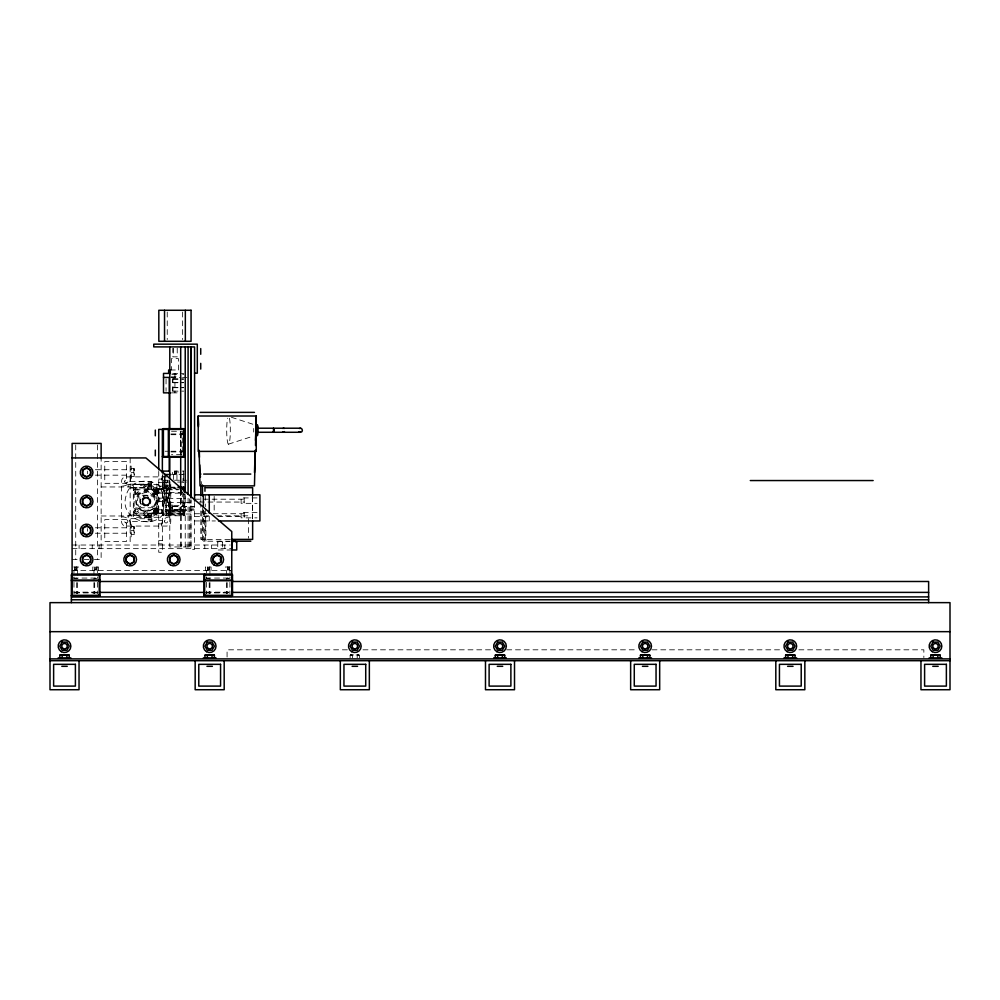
<?xml version="1.0" encoding="UTF-8"?>
<svg xmlns="http://www.w3.org/2000/svg" width="1000" height="1000" viewBox="0 0 1000 1000"><rect width="100%" height="100%" fill="white"/><g stroke="black" fill="none" stroke-linecap="round" stroke-linejoin="round"><path stroke-width="0.75" stroke-dasharray="5 3.75" d="M184.662 493.938L184.662 515.037L183.938 515.763L163.1 515.763L162.362 515.037L162.362 487.912L163.1 487.188L176.35 487.188M164.05 485.45L164.05 480.238M170.225 482.062L164.325 482.062L164.05 485.387L164.05 475.863M164.975 482.062L164.975 480.238M169.8 481.825L169.8 546.95L190.938 546.95L190.938 500.438M180.463 513.175L180.463 489.775M180.463 454.65L180.463 431.262M180.7 546.95L180.7 489.575M180.7 455.462L180.7 430.65M181.225 546.95L181.225 489.575M181.225 455.462L181.225 430.65M182.288 514.338L182.288 491.337M183.438 493.212L183.625 515.763L183.938 493.938M185.225 546.95L185.225 494.225M188.088 546.95L188.088 495.775M189.488 546.95L189.488 498.875M156.925 511.637L156.925 492.65M133.837 468.363L133.837 476.525M133.837 526.425L133.837 534.587M147.65 488.225L147.713 487.788A1.713 1.713 0 0 0 145.137 486.3A1.713 1.713 0 0 0 145.137 489.275A1.713 1.713 0 0 0 147.713 487.788M163.4 487.188L163.4 515.763M168.35 515.763L168.35 487.188M169.075 515.763L169.075 487.188M152.45 506.1L150.812 507.762L141.537 507.762L139.875 506.125L139.875 496.85L141.438 495.238L150.787 495.188L152.45 496.825M133.425 490.613L134.275 489.5A16.575 16.575 0 0 1 157.713 489.5L158.575 490.613L158.575 511.825L157.713 512.938A16.575 16.575 0 0 1 134.275 512.938L133.425 511.825M150.638 521.475L151.888 520.225M183.012 492.475L166.375 492.475L166.812 488.612M165.637 515.763L166.375 515.037L166.375 487.912L165.637 487.188M352.212 654.85L350.125 655.212L350.125 657.887M350.812 654.85L350.125 655.212M156.35 493.2L157.15 492.163L156.713 490.513M135.287 509.5L135.65 509.225A1.713 1.713 0 0 1 138.212 510.712A1.713 1.713 0 0 1 135.65 512.2A1.713 1.713 0 0 1 135.65 509.225M231.975 549.987L217.75 549.987L217.75 541.95L219.137 541.213M217.75 541.95L220.113 541.213L222.488 541.95L229.638 541.413M228.512 444.15L253.15 436.163M351.9 654.95L350.712 654.95L353.65 654.95M218.925 541.413L220.113 541.213M170.312 369.988L178.962 369.988M172.638 373.425L183.837 373.425M171.838 374.562L179.387 374.562M182.638 374.562L183.837 374.562M171.05 376.85L178.962 376.85M170.7 377.425L181.038 377.425M182.512 377.425L186.938 377.425M172.938 378.975L183.463 378.975M172.938 379.137L183.713 379.137M172.938 382.562L183.713 382.562M172.938 382.725L183.463 382.725M172.938 387.537L183.438 387.537M172.938 387.713L183.713 387.713M172.938 391.138L183.713 391.138M172.087 392.85L178.988 392.85M171.475 431.262L182.288 431.262L182.288 454.65L171.475 454.65M170.938 433.95L183.012 433.95M170.938 434.7L183.012 434.7M165.113 451.238L169.225 451.238M170.938 451.213L183.012 451.213M170.938 451.95L183.012 451.95M130.162 466.1L131.163 466.1L131.163 478.787L130.162 478.787M131.163 468.363L134.2 468.363L134.2 476.525L131.163 476.525M95.388 469.725L131.163 469.725M182.275 471.1L184.163 471.1M131.163 472.45L133.837 472.45M184.163 473.95L183.337 473.95L183.337 471.1M184.013 474.525L172.4 474.525L172.4 471.1L178.113 471.1L178.113 474.525M95.388 475.163L131.163 475.163M166.688 476.887L125.65 476.887A4.325 4.325 0 0 0 121.587 480.962L121.587 521.987A4.325 4.325 0 0 0 125.65 526.062L166.688 526.062A4.325 4.325 0 0 0 170.75 521.987L170.75 480.962M158.737 479.075L162.362 479.075M168.5 480.238L162.512 480.238L162.512 505.65L164.325 505.65L164.325 482.062M174.475 480.238L186.425 480.238M130.162 481.475L151.888 481.475L151.888 490.05L158.162 490.05L158.162 492.9L155.312 492.9M177.6 482.062L186.45 482.062M158.737 482.5L162.362 482.5M164.05 482.525L167.475 482.525L167.475 478.525M183.9 482.525L183.038 482.525L183.038 474.525M148.162 483.188L151.6 483.188L151.6 488.9L148.162 488.9M130.162 484.175L148.162 484.162M148.162 484.338L128.162 484.338L128.162 487.762L148.162 487.762M158.737 484.637L133.338 484.637L133.338 517.3L158.737 517.3M151.6 484.75L148.737 484.75L148.737 487.35M148.737 484.888L151.6 484.888M164.325 485L167.763 485L167.763 490.725L164.325 490.725M148.737 485.913L151.6 485.913M148.737 486.188L151.6 486.188M158.737 486.15L164.325 486.15M167.763 486.438L164.9 486.438L164.9 489.288L167.763 489.288M101.137 486.962L130.162 486.962M164.9 487.038L167.763 487.038M148.737 487.212L151.6 487.35M156.925 487.587L153.5 487.587L153.5 493.312L156.925 493.312M130.162 487.925L148.162 487.925M162.362 487.912L177.875 487.912M164.9 488.45L167.763 488.45M162.362 488.738L155.312 488.612L155.312 494.338L158.737 494.338M164.9 488.688L175.512 488.612M153.5 489.025L156.35 489.025L156.35 491.875L153.5 491.875M151.888 489.175L148.162 489.188L148.162 482.912L151.888 482.912L150.463 481.475M166.375 489.05L180.087 489.05M153.5 489.625L156.35 489.625M158.737 489.575L164.325 489.575M158.737 489.762L178.375 489.775M155.312 490.65L158.162 490.65M155.312 490.887L158.162 490.887M153.5 491.037L156.35 491.037M153.5 491.275L156.35 491.275M155.312 492.062L158.162 492.062M155.312 492.3L162.362 492.163M158.737 493.188L169.225 493.188M166.375 493.212L183.012 493.212M164.325 496.987L167.763 496.987L167.763 502.7M257.038 497.912L241.112 497.925L241.112 503.325L257.038 503.35M158.737 498.125L164.325 498.125M164.9 499.012L167.763 499.012M194.575 499.2L244.2 499.2M164.9 499.25L167.763 499.25M164.9 500.438L167.763 500.438M164.9 500.675L167.763 500.675M167.763 501.262L164.9 501.262L164.9 498.413L185.55 498.525L185.55 495.487M158.737 501.55L164.325 501.55M199.225 502.05L244.2 502.05M190.938 502.575L163.512 502.575L163.512 514.012L190.938 514.012M169.225 505.175L172.938 505.163L172.938 511.425M165.225 505.438L184.662 505.438M172.938 506.413L190.938 506.425M172.938 506.587L194.575 506.587M169.513 506.875L172.375 506.875L172.375 509.712M169.513 507.463L172.375 507.463M169.513 507.7L172.375 507.7M158.737 508.625L153.5 508.638L153.5 514.35L158.737 514.338M169.513 508.888L172.375 508.888M169.513 509.125L172.375 509.125M156.925 509.787L183.438 509.738M155.312 510.05L158.162 510.05L158.162 512.9L151.888 512.913L151.888 521.475L130.162 521.475M172.938 510.012L194.575 510.012M153.5 510.075L156.35 510.075L156.35 512.925M172.938 510.175L190.938 510.163M153.5 510.662L158.162 510.65M170.65 510.588L179.225 510.588M153.5 510.9L158.162 510.887M165.225 511.15L184.662 511.15M169.225 511.413L179.225 511.438M153.5 512.087L158.162 512.075M153.5 512.325L158.162 512.312M257.038 512.425L241.112 512.438L241.112 517.85L257.038 517.863M170.65 512.863L179.225 512.863L179.225 505.438M158.737 513.188L182.288 513.175M156.925 513.212L162.362 513.212M151.888 513.787L148.112 513.787L148.162 520.025L151.888 520.025M194.575 513.725L206.988 513.737M213.188 513.725L244.2 513.725M148.162 514.05L151.6 514.05L151.6 519.763L148.162 519.763M130.162 515.037L148.162 515.025M162.362 515.037L184.662 515.037M148.162 515.188L128.162 515.188L128.162 518.625L148.162 518.787M151.6 515.612L148.737 515.612L148.737 518.212L151.6 518.212M148.737 515.737L151.6 515.737M208.762 515.812L205.9 515.812L205.9 541.213M216.562 515.812L248.575 515.812L248.575 538.225M101.137 515.988L130.162 515.988M194.575 516.562L211.637 516.562M217.838 516.562L244.2 516.562M148.737 516.775L151.6 516.775M148.737 517.05L151.6 517.05M148.737 518.075L151.6 518.075M158.737 520.45L162.362 520.45M194.575 520.95L215.413 520.95M158.737 523.875L162.362 523.875M130.162 524.163L131.163 524.163L131.163 536.85L130.162 536.85M131.163 526.425L134.2 526.425L134.2 534.587L131.163 534.587M95.388 527.788L131.163 527.788M131.163 530.513L133.837 530.513M95.388 533.225L131.163 533.225M229.862 539.4L200.8 539.4L200.8 503.625M158.737 540.45L162.362 540.45M230.287 541.213L203.65 541.213L201.825 539.4L201.863 508.65M158.737 543.875L162.362 543.875M72.1 545.025L230.225 545.025M72.1 548.65L231.775 548.65M72.1 559.538L78.838 559.538M84.325 559.538L88.912 559.538M94.388 559.538L101.137 559.538L101.137 459.45M73.637 567L78.513 567L78.513 570.425M230.238 567L225.362 567L225.362 570.425M72.1 570.425L231.775 570.425M73.238 578.062L99.225 578.062M205.787 578.062L231.775 578.062M77.4 578.55L73.95 578.425L73.95 570.425M93.925 578.55L97.375 578.425L97.375 570.425M209.963 578.55L206.5 578.425L206.5 570.425M226.475 578.55L229.938 578.425L229.938 570.425M73.963 592.15L97.362 592.15M206.513 592.15L229.913 592.15M74.5 592.388L97.925 592.388M205.662 592.388L230.65 592.388M74.5 592.913L97.925 592.913M205.662 592.913L230.65 592.913M347.362 649.812L227.075 649.812L227.075 657.588M362.987 649.812L492.663 649.812M506.725 649.812L637.95 649.812M652.013 649.812L783.238 649.812M798.863 649.812L923.85 649.812L923.85 657.588M357.463 654.85L359.55 655.212L359.55 657.887M358.862 654.85L356.037 654.95M358.975 654.95L357.2 655.212L357.2 657.887M231.412 417.275L253.15 424.325M135.287 492.938L135.65 493.2A1.713 1.713 0 0 0 138.212 491.725A1.713 1.713 0 0 0 135.65 490.238A1.713 1.713 0 0 0 135.65 493.2M201.15 481.45L201.6 484.4M147.65 514.2L147.713 514.65A1.713 1.713 0 0 1 145.137 516.138A1.713 1.713 0 0 1 145.137 513.162A1.713 1.713 0 0 1 147.713 514.65M134.1 469.375L134.2 470.4M134.1 527.438L134.2 528.462M134.1 473.45L134.2 474.487M134.1 531.512L134.2 532.55M352.488 655.212L352.488 657.887M252.638 496.812L252.638 518.112M252.6 496.362L252.6 519.412M244.2 497.912L244.2 503.35M244.2 512.425L244.2 517.863M229.913 582.25L229.913 593.975M229.638 567L229.638 569.862L226.8 569.862L226.8 567M229.05 567L229.05 569.862M228.812 567L228.812 569.862M227.625 567L227.625 569.862M227.387 567L227.387 569.862M227.213 578.062L227.213 578.837M227.213 582.625L227.213 593.663M226.5 570.425L226.5 580.913M226.475 582.625L226.475 593.663M224.788 545.025L224.788 548.65M222.488 541.95L222.488 549.987M214.175 496.362L214.175 513.263M211.637 545.025L211.637 548.65M211.075 570.425L211.075 567L205.362 567L205.362 570.425M209.925 570.425L209.925 580.913M209.963 582.625L209.963 593.663M209.638 567L209.638 569.862L206.788 569.862L206.788 567M209.275 516.337L209.275 520.95M209.213 578.062L209.213 578.837M209.213 582.625L209.213 593.663M209.05 567L209.05 569.862M208.812 567L208.812 569.862M207.625 567L207.625 569.862M207.387 567L207.387 569.862M206.513 582.25L206.513 593.975M205.3 486.525L205.3 506.737M205.3 508.3L205.3 539.4M204.788 545.025L204.788 548.65M204.662 486.525L204.662 492.75M204.662 511.413L204.662 539.4M204.45 539.4L204.45 541.213M203.6 509.85L203.6 539.4M203.363 510.188L203.363 520.95M202.488 508.3L202.488 539.4M200.8 497.413L200.8 502.075M194.575 502.512L194.575 549.338L190.938 549.338L190.938 499.513M192.95 506.587L192.95 510.012M184.662 502.575L184.662 514.012M183.4 474.525L183.4 480.238M183.012 509.738L183.012 510.475M182.638 312.038L182.638 339.575M180.975 489.525L180.975 498.525M180.662 431.413L180.662 454.538M180.662 490.012L180.662 511.15M178.375 369.988L178.375 358.562L171.513 358.562L171.513 369.988M177.225 348.025L177.225 356.85L172.913 356.85L172.913 348.275M176.938 474.525L176.975 482.525M176.675 471.1L176.675 473.95L173.837 473.95L173.837 471.1M176.088 471.1L176.088 473.95M175.85 471.1L175.85 473.95M174.938 373.425L174.938 392.85M174.662 471.1L174.662 473.95M174.425 471.1L174.425 473.95M173.575 474.525L173.538 481.2M173.238 348.275L173.238 356.85M172.938 377.713L172.938 383.988M172.938 386.287L172.938 392.562M172.375 379.425L172.375 382.275M172.375 388L172.375 390.85M170.475 502.575L170.475 514.012M169.537 480.525L169.537 498.525M169.513 505.438L169.513 511.15M169.225 480.763L169.225 514.012M167.688 513.175L167.688 514.338M167.237 312.038L167.237 339.575M166.863 492.475L166.863 493.212M166.863 509.738L166.863 510.475M166.737 489.762L166.737 493.188M166.737 509.762L166.737 513.188M166.05 378.963L166.05 391.312M165.225 502.575L165.225 514.012M164.975 475.95L164.975 498.525M164.725 475.95L164.725 480.238M162.688 475.95L162.688 480.238M162.362 474.487L162.362 552.25L158.737 552.25L158.737 471.388M161.5 488.738L161.5 492.163M161.5 509.787L161.5 513.212M159.762 486.15L159.762 489.575M159.762 498.125L159.762 501.55M156.925 484.637L156.925 517.3M155.312 508.625L155.312 514.338M130.162 457.925L130.162 545.025M99.087 545.025L99.087 548.65M98.525 570.425L98.525 567L92.8 567L92.8 570.425M97.5 444.95L97.5 559.538M97.362 582.25L97.362 593.975M97.088 567L97.088 569.862L94.237 569.862L94.237 567M96.487 567L96.487 569.862M96.25 567L96.25 569.862M95.075 567L95.075 569.862M94.838 567L94.838 569.862M94.663 578.062L94.663 578.837M94.663 582.625L94.663 593.663M93.95 570.425L93.95 580.913M93.925 582.625L93.925 593.663M92.238 545.025L92.238 548.65M87.613 471.087L87.613 473.8M87.613 528.587L87.613 531.213M79.088 545.025L79.088 548.65M77.375 570.425L77.4 578.837M77.4 582.625L77.4 593.663M77.088 567L77.088 569.862L74.237 569.862L74.237 567M76.662 578.062L76.662 578.837M76.662 582.625L76.662 593.663M76.487 567L76.487 569.862M76.25 567L76.25 569.862M75.725 444.95L75.725 559.538M75.062 567L75.062 569.862M74.825 567L74.825 569.862M73.963 582.25L73.963 593.975M141.05 504.075A5.713 5.713 0 0 1 141.05 498.363M143.138 496.262A5.713 5.713 0 0 1 148.85 496.262M229.425 418.2A13.913 1.812 -90 0 1 229.913 439.188A13.913 1.812 -90 0 1 227.125 439.188A13.913 1.812 -90 0 1 227.613 418.2M253.713 432.062A7.025 0.912 -90 0 1 253.713 428.425M170.75 486.037A8.225 8.225 0 0 1 161.6 476.887M161.6 526.062A8.225 8.225 0 0 1 170.75 516.912M130.725 476.887A8.225 8.225 0 0 1 121.587 486.037M121.587 516.912A8.225 8.225 0 0 1 130.725 526.062M141.213 504.338A5.713 5.713 0 0 1 141.213 498.625M143.312 496.525A5.713 5.713 0 0 1 149.025 496.525M219.887 558.837A2.725 2.725 0 0 1 219.887 560.262M215.338 561.462A2.725 2.725 0 0 1 214.887 560.887M164.513 521.038L164.475 521.438A1.587 1.587 0 0 0 165.725 522.913L166.137 522.95A1.587 1.587 0 0 0 167.6 521.7L167.638 521.287A1.587 1.587 0 0 0 166.388 519.812L165.975 519.788A1.587 1.587 0 0 0 164.513 521.038M124.738 481.2L124.7 481.587A1.587 1.587 0 0 0 125.887 483.125L126.275 483.162A1.587 1.587 0 0 0 127.812 481.975L127.863 481.587A1.587 1.587 0 0 0 126.662 480.05L126.275 480.012A1.587 1.587 0 0 0 124.738 481.2M126.013 496.075C118.1 521.7 160.362 533.025 166.312 506.875C174.225 481.25 131.975 469.938 126.013 496.075M135.912 490.425L135.075 491.587L135.675 492.887L137.1 493.025L137.925 491.863L137.338 490.562L135.912 490.425M145.4 486.488L144.575 487.65L145.162 488.95L146.588 489.087L147.425 487.925L146.825 486.625L145.4 486.488M135.912 509.412L135.075 510.575L135.675 511.875L137.1 512.013L137.925 510.85L137.338 509.55L135.912 509.412M154.9 490.425L154.075 491.587L154.662 492.887L156.088 493.025L156.912 491.863L156.325 490.562L154.9 490.425M145.4 513.35L144.575 514.513L145.162 515.812L146.588 515.95L147.425 514.788L146.825 513.488L145.4 513.35M154.9 509.412L154.075 510.575L154.662 511.875L156.088 512.013L156.912 510.85L156.325 509.55L154.9 509.412M183.438 513.9L166.812 514.338L166.375 510.475L183.438 510.475L183.438 513.9M126.538 461.562L104.763 461.562L104.763 483.325L126.538 483.325L126.538 461.562M157.6 489.762L134.162 489.762L134.162 513.188L157.6 513.188L157.6 489.762M126.538 519.625L104.763 519.625L104.763 541.4L126.538 541.4L126.538 519.625M153.863 497.025L152.45 495.188A8.888 8.888 0 0 0 138.463 497.025A8.888 8.888 0 0 0 143.863 510.062A8.888 8.888 0 0 0 155.062 501.475L153.863 497.025M135.075 494.2A2.862 2.862 0 0 0 139.362 491.725A2.862 2.862 0 0 0 135.075 489.25A2.862 2.862 0 0 0 135.075 494.2M144.575 490.262A2.862 2.862 0 0 0 148.85 487.788A2.862 2.862 0 0 0 144.575 485.312A2.862 2.862 0 0 0 144.575 490.262M144.575 517.125A2.862 2.862 0 0 0 148.85 514.65A2.862 2.862 0 0 0 144.575 512.175A2.862 2.862 0 0 0 144.575 517.125M154.637 493.2A1.713 1.713 0 0 0 157.213 491.725A1.713 1.713 0 0 0 154.637 490.238A1.713 1.713 0 0 0 154.637 493.2M154.062 494.2A2.862 2.862 0 0 0 158.35 491.725A2.862 2.862 0 0 0 154.062 489.25A2.862 2.862 0 0 0 154.062 494.2M154.637 512.2A1.713 1.713 0 0 0 157.213 510.712A1.713 1.713 0 0 0 154.637 509.225A1.713 1.713 0 0 0 154.637 512.2M154.062 513.188A2.862 2.862 0 0 0 158.35 510.712A2.862 2.862 0 0 0 154.062 508.237A2.862 2.862 0 0 0 154.062 513.188M134.475 512.737A2.862 2.862 0 0 0 139.262 511.45A2.862 2.862 0 0 0 135.762 507.95A2.862 2.862 0 0 0 134.475 512.737M140.85 510.125A10.288 10.288 0 0 0 156.287 501.213A10.288 10.288 0 0 0 140.85 492.312A10.288 10.288 0 0 0 140.85 510.125M164.938 482.713A1.587 1.587 0 0 0 167.587 482A1.587 1.587 0 0 0 165.65 480.062A1.587 1.587 0 0 0 164.938 482.713M125.487 522.737A1.587 1.587 0 0 0 127.863 521.362A1.587 1.587 0 0 0 125.487 519.987A1.587 1.587 0 0 0 125.487 522.737M139.3 508.35A9.712 9.712 0 0 0 155.55 503.988A9.712 9.712 0 0 0 143.65 492.088A9.712 9.712 0 0 0 139.3 508.35"/><path stroke-width="1.5" d="M169.8 478.725L169.8 457.013M169.8 429.1L169.8 346.925M180.7 488.025L180.7 457.013M180.7 429.1L180.7 346.925M184.662 456.512L162.362 456.512L163.1 457.238L183.938 457.238L184.662 456.512L184.662 429.387L183.938 428.663L163.1 428.663L162.362 429.387L162.362 472.938M185.225 492.675L185.225 346.925M188.088 494.225L188.088 346.925M190.938 497.325L190.938 346.925L190.938 497.962M255.375 450.175L254.45 485.875L200.012 485.875L199.088 450.175M255.5 445.513L256.262 416.012L198.2 416.012L198.2 451.4L256.262 451.4L256.262 416.012L255.5 440.462M254.5 472.55L255.162 451.163M183.438 429.387L183.625 428.663L183.625 457.238L183.438 456.512M183.438 487.912L183.625 487.188L183.938 490.925M273.363 428.488C274.587 427.65 274.125 433.562 273.3 431.688M163.4 428.663L163.4 457.238M168.35 457.238L168.35 428.663M169.075 457.238L169.075 428.663M99.225 596.35L99.95 595.625L99.95 574.788L99.225 574.062L99.225 596.35L72.1 596.35L71.375 595.625M204.65 596.35L204.65 574.062L203.925 574.788L203.925 595.625L204.65 596.35L231.775 596.35L232.5 595.625L232.5 574.788L231.775 574.062L72.1 574.062L71.375 574.788L71.375 602.638M59.8 657.887L59.8 655.212L64.513 654.85L69.225 655.212L69.225 657.887M204.963 657.887L204.963 655.212L209.675 654.85L214.387 655.212L214.387 657.887M495.288 657.887L495.288 655.212L500 654.85L504.712 655.212L504.712 657.887M640.45 657.887L640.45 655.212L645.163 654.85L649.875 655.212L649.875 657.887M785.612 657.887L785.612 655.212L790.325 654.85L795.037 655.212L795.037 657.887M930.775 657.887L930.775 655.212L935.487 654.85L940.2 655.212L940.2 657.887M59.8 655.212L62.162 655.212L62.162 657.887M204.963 655.212L207.325 655.212L207.325 657.887M495.288 655.212L497.638 655.212L497.638 657.887M640.45 655.212L642.8 655.212L642.8 657.887M785.612 655.212L787.962 655.212L787.962 657.887M930.775 655.212L933.125 655.212L933.125 657.887M273.488 432.275L273.488 428.212M299.45 428.488C302.337 426.812 303.775 432.275 300.45 432.275L257.512 432.275M71.375 575.087L99.95 575.087M99.95 580.037L71.375 580.037M99.95 580.763L71.375 580.763M203.925 575.087L232.5 575.087M232.5 580.037L203.925 580.037M232.5 580.763L203.925 580.763M232.5 595.325L203.925 595.325L204.65 595.125M194.575 373.188L197.3 373.188L197.3 344.162L153.75 344.162L153.75 346.887L194.575 346.925L194.575 501.075M170.5 373.425L163.512 373.425L163.512 392.85L170.9 392.85M163.512 377.425L169.225 377.425L169.225 429.862M200.012 412.388L254.45 412.388M257.512 428.212L300.45 428.212M184.662 429.387L158.737 429.387L158.737 469.825M72.1 457.925L145.887 457.925L231.775 531.55L231.775 596.35M162.9 471.1L168.612 471.1M199.725 464.913L200.012 474.075L200.938 474.075M203.663 474.075L250.8 474.075M164.338 474.525L170.963 474.525M750.288 480.55L873.15 480.55M177.812 487.188L183.938 487.188L184.662 492.438M205.238 487.688L252.638 487.688L252.638 495.3M179.562 487.912L184.662 487.912M194.575 494.825L259.9 494.825L259.9 520.95L218.475 520.95M231.175 539.4L252.638 539.4L252.638 521.15M232.512 541.213L250.825 541.213M231.725 549.987L236.725 549.987L236.725 541.95L234.35 541.213L231.975 541.95L231.975 549.987M99.475 581.487L204.1 581.487M232.213 581.487L928.625 581.487L928.625 602.638M99.475 592.388L204.1 592.388M232.213 592.388L928.625 592.388M71.375 596.912L928.625 596.912M71.375 599.775L928.625 599.775M50 631.663L950 631.663M60.5 654.85L68.537 654.85M205.662 654.85L213.7 654.85M495.975 654.85L504.025 654.85M641.137 654.85L649.188 654.85M786.3 654.85L794.338 654.85M931.462 654.85L939.5 654.85M58.175 657.887L70.862 657.887M203.337 657.887L216.025 657.887M493.663 657.887L506.337 657.887M638.825 657.887L651.5 657.887M783.975 657.887L796.663 657.887M929.137 657.887L941.825 657.887M50 658.888L950 658.888M50 660.7L950 660.7M61.8 666.312L67.237 666.312M206.95 666.312L212.4 666.312M352.113 666.312L357.562 666.312M497.275 666.312L502.725 666.312M642.438 666.312L647.887 666.312M787.6 666.312L793.05 666.312M932.763 666.312L938.2 666.312M300.45 432.275L299.037 431.688M99.225 595.125L99.95 595.312L71.375 595.325M940.2 655.212L937.837 655.212L937.837 657.887M795.037 655.212L792.675 655.212L792.675 657.887M649.875 655.212L647.513 655.212L647.513 657.887M504.712 655.212L502.362 655.212L502.362 657.887M235.55 541.413L236.725 541.95M214.387 655.212L212.037 655.212L212.037 657.887M69.225 655.212L66.875 655.212L66.875 657.887M257.15 434.475L257.45 426.012M200.012 474.075L200.475 477.025M198.487 425.188L198.2 416.012L198.487 426.887M199.3 451.163L199.488 457.275M920.962 660.7L920.962 689.725L950 689.725L950 602.638L50 602.638L50 689.725L79.037 689.725L79.037 660.7M804.837 660.7L804.837 689.725L775.812 689.725L775.812 660.7M659.675 660.7L659.675 689.725L630.65 689.725L630.65 660.7M514.513 660.7L514.513 689.725L485.487 689.725L485.487 660.7M369.35 660.7L369.35 689.725L340.325 689.725L340.325 660.7M224.188 660.7L224.188 689.725L195.162 689.725L195.162 660.7M209.275 494.825L209.275 513.263M203.363 494.825L203.363 507.113M202.488 484.963L202.488 495.85M200.8 484.963L200.8 495.85M200.725 348.562L200.725 354.275M200.725 363.363L200.725 369.075M185.338 310.275L185.338 341.3M170.287 373.038L170.287 369.988L168.65 369.988L168.65 373.038M169.225 456.087L169.225 471.512M164.537 310.275L164.537 341.3M155.312 430.1L155.312 435.812M155.312 450.1L155.312 455.812M101.137 458.812L101.137 443.413L72.1 443.413L72.1 596.35M256.95 425.525A5.438 0.712 -90 0 1 257.887 427.125A5.438 0.712 -90 0 1 257.762 434.412A5.438 0.712 -90 0 1 256.8 434.087M256.05 425.525A5.438 0.712 -90 0 1 257.1 429.538A5.438 0.712 -90 0 1 256.212 435.5M283.025 428.488A1.988 1.163 -90 0 1 284.2 428.488M284.45 431.575A1.988 1.163 -90 0 1 283.025 431.9M283.025 432A2.05 1.2 -90 0 1 282.775 431.688M149.875 499.338A4.288 4.288 0 0 1 149.875 503.625M148.312 505.188A4.288 4.288 0 0 1 147.275 505.613M145.062 505.613A4.288 4.288 0 0 1 142.45 503.625M142.45 499.338A4.288 4.288 0 0 1 145.062 497.337M147.275 497.337A4.288 4.288 0 0 1 148.312 497.762M62.162 642.1L59.8 646.175L62.162 650.263L66.875 650.263L69.237 646.175L66.875 642.1L62.162 642.1M207.312 642.1L204.963 646.175L207.312 650.263L212.037 650.263L214.4 646.175L212.037 642.1L207.312 642.1M352.475 642.1L350.125 646.175L352.475 650.263L357.2 650.263L359.562 646.175L357.2 642.1L352.475 642.1M497.638 642.1L495.288 646.175L497.638 650.263L502.362 650.263L504.712 646.175L502.362 642.1L497.638 642.1M642.8 642.1L640.438 646.175L642.8 650.263L647.525 650.263L649.875 646.175L647.525 642.1L642.8 642.1M787.962 642.1L785.6 646.175L787.962 650.263L792.688 650.263L795.037 646.175L792.688 642.1L787.962 642.1M933.125 642.1L930.763 646.175L933.125 650.263L937.837 650.263L940.2 646.175L937.837 642.1L933.125 642.1M86.613 467.725L82.537 470.087L82.537 474.8L86.613 477.163L90.7 474.8L90.7 470.087L86.613 467.725M86.613 496.763L82.537 499.125L82.537 503.837L86.613 506.188L90.7 503.837L90.7 499.125L86.613 496.763M86.613 525.8L82.537 528.15L82.537 532.863L86.613 535.225L90.7 532.863L90.7 528.15L86.613 525.8M86.613 554.825L82.537 557.188L82.537 561.9L86.613 564.25L90.7 561.9L90.7 557.188L86.613 554.825M130.162 554.825L126.088 557.188L126.088 561.9L130.162 564.25L134.25 561.9L134.25 557.188L130.162 554.825M173.713 554.825L169.625 557.188L169.625 561.9L173.713 564.25L177.8 561.9L177.8 557.188L173.713 554.825M217.262 554.825L213.175 557.188L213.175 561.9L217.262 564.25L221.35 561.9L221.35 557.188L217.262 554.825M191.062 310.275L158.825 310.275L158.825 341.3L191.062 341.3L191.062 310.275M75.4 664.325L53.625 664.325L53.625 686.1L75.4 686.1L75.4 664.325M220.562 664.325L198.787 664.325L198.787 686.1L220.562 686.1L220.562 664.325M365.725 664.325L343.95 664.325L343.95 686.1L365.725 686.1L365.725 664.325M510.887 664.325L489.113 664.325L489.113 686.1L510.887 686.1L510.887 664.325M656.05 664.325L634.275 664.325L634.275 686.1L656.05 686.1L656.05 664.325M801.213 664.325L779.438 664.325L779.438 686.1L801.213 686.1L801.213 664.325M946.375 664.325L924.6 664.325L924.6 686.1L946.375 686.1L946.375 664.325M83.488 475.062A4.088 4.088 0 0 0 90.45 473.837A4.088 4.088 0 0 0 85.913 468.425A4.088 4.088 0 0 0 83.488 475.062M83.45 477.938A6.338 6.338 0 0 0 92.963 472.45A6.338 6.338 0 0 0 83.45 466.95A6.338 6.338 0 0 0 83.45 477.938M170.588 562.163A4.088 4.088 0 0 0 177.55 560.938A4.088 4.088 0 0 0 173 555.525A4.088 4.088 0 0 0 170.588 562.163M170.538 565.037A6.338 6.338 0 0 0 180.05 559.538A6.338 6.338 0 0 0 170.538 554.05A6.338 6.338 0 0 0 170.538 565.037M127.037 562.163A4.088 4.088 0 0 0 134 560.938A4.088 4.088 0 0 0 129.45 555.525A4.088 4.088 0 0 0 127.037 562.163M126.988 565.037A6.338 6.338 0 0 0 136.512 559.538A6.338 6.338 0 0 0 126.988 554.05A6.338 6.338 0 0 0 126.988 565.037M214.137 562.163A4.088 4.088 0 0 0 221.1 560.938A4.088 4.088 0 0 0 216.55 555.525A4.088 4.088 0 0 0 214.137 562.163M214.088 565.037A6.338 6.338 0 0 0 223.6 559.538A6.338 6.338 0 0 0 214.088 554.05A6.338 6.338 0 0 0 214.088 565.037M83.488 533.138A4.088 4.088 0 0 0 90.45 531.9A4.088 4.088 0 0 0 85.913 526.487A4.088 4.088 0 0 0 83.488 533.138M83.45 536A6.338 6.338 0 0 0 92.963 530.513A6.338 6.338 0 0 0 83.45 525.013A6.338 6.338 0 0 0 83.45 536M83.488 562.163A4.088 4.088 0 0 0 90.45 560.938A4.088 4.088 0 0 0 85.913 555.525A4.088 4.088 0 0 0 83.488 562.163M83.45 565.037A6.338 6.338 0 0 0 92.963 559.538A6.338 6.338 0 0 0 83.45 554.05A6.338 6.338 0 0 0 83.45 565.037M83.488 504.1A4.088 4.088 0 0 0 90.45 502.875A4.088 4.088 0 0 0 85.913 497.45A4.088 4.088 0 0 0 83.488 504.1M83.45 506.975A6.338 6.338 0 0 0 92.963 501.475A6.338 6.338 0 0 0 83.45 495.988A6.338 6.338 0 0 0 83.45 506.975M143.75 504.188A3.625 3.625 0 0 0 149.725 502.212A3.625 3.625 0 0 0 145.025 498.025A3.625 3.625 0 0 0 143.75 504.188M934.125 648.538A2.725 2.725 0 0 0 938.2 646.175A2.725 2.725 0 0 0 934.125 643.825A2.725 2.725 0 0 0 934.125 648.538M932.312 651.675A6.338 6.338 0 0 0 941.825 646.175A6.338 6.338 0 0 0 932.312 640.688A6.338 6.338 0 0 0 932.312 651.675M498.638 648.538A2.725 2.725 0 0 0 502.725 646.175A2.725 2.725 0 0 0 498.638 643.825A2.725 2.725 0 0 0 498.638 648.538M496.825 651.675A6.338 6.338 0 0 0 506.337 646.175A6.338 6.338 0 0 0 496.825 640.688A6.338 6.338 0 0 0 496.825 651.675M353.475 648.538A2.725 2.725 0 0 0 357.562 646.175A2.725 2.725 0 0 0 353.475 643.825A2.725 2.725 0 0 0 353.475 648.538M351.662 651.675A6.338 6.338 0 0 0 361.175 646.175A6.338 6.338 0 0 0 351.662 640.688A6.338 6.338 0 0 0 351.662 651.675M643.8 648.538A2.725 2.725 0 0 0 647.887 646.175A2.725 2.725 0 0 0 643.8 643.825A2.725 2.725 0 0 0 643.8 648.538M641.988 651.675A6.338 6.338 0 0 0 651.5 646.175A6.338 6.338 0 0 0 641.988 640.688A6.338 6.338 0 0 0 641.988 651.675M208.312 648.538A2.725 2.725 0 0 0 212.4 646.175A2.725 2.725 0 0 0 208.312 643.825A2.725 2.725 0 0 0 208.312 648.538M206.513 651.675A6.338 6.338 0 0 0 216.025 646.175A6.338 6.338 0 0 0 206.513 640.688A6.338 6.338 0 0 0 206.513 651.675M788.962 648.538A2.725 2.725 0 0 0 793.05 646.175A2.725 2.725 0 0 0 788.962 643.825A2.725 2.725 0 0 0 788.962 648.538M787.15 651.675A6.338 6.338 0 0 0 796.663 646.175A6.338 6.338 0 0 0 787.15 640.688A6.338 6.338 0 0 0 787.15 651.675M63.15 648.538A2.725 2.725 0 0 0 67.237 646.175A2.725 2.725 0 0 0 63.15 643.825A2.725 2.725 0 0 0 63.15 648.538M61.35 651.675A6.338 6.338 0 0 0 70.862 646.175A6.338 6.338 0 0 0 61.35 640.688A6.338 6.338 0 0 0 61.35 651.675"/></g></svg>
